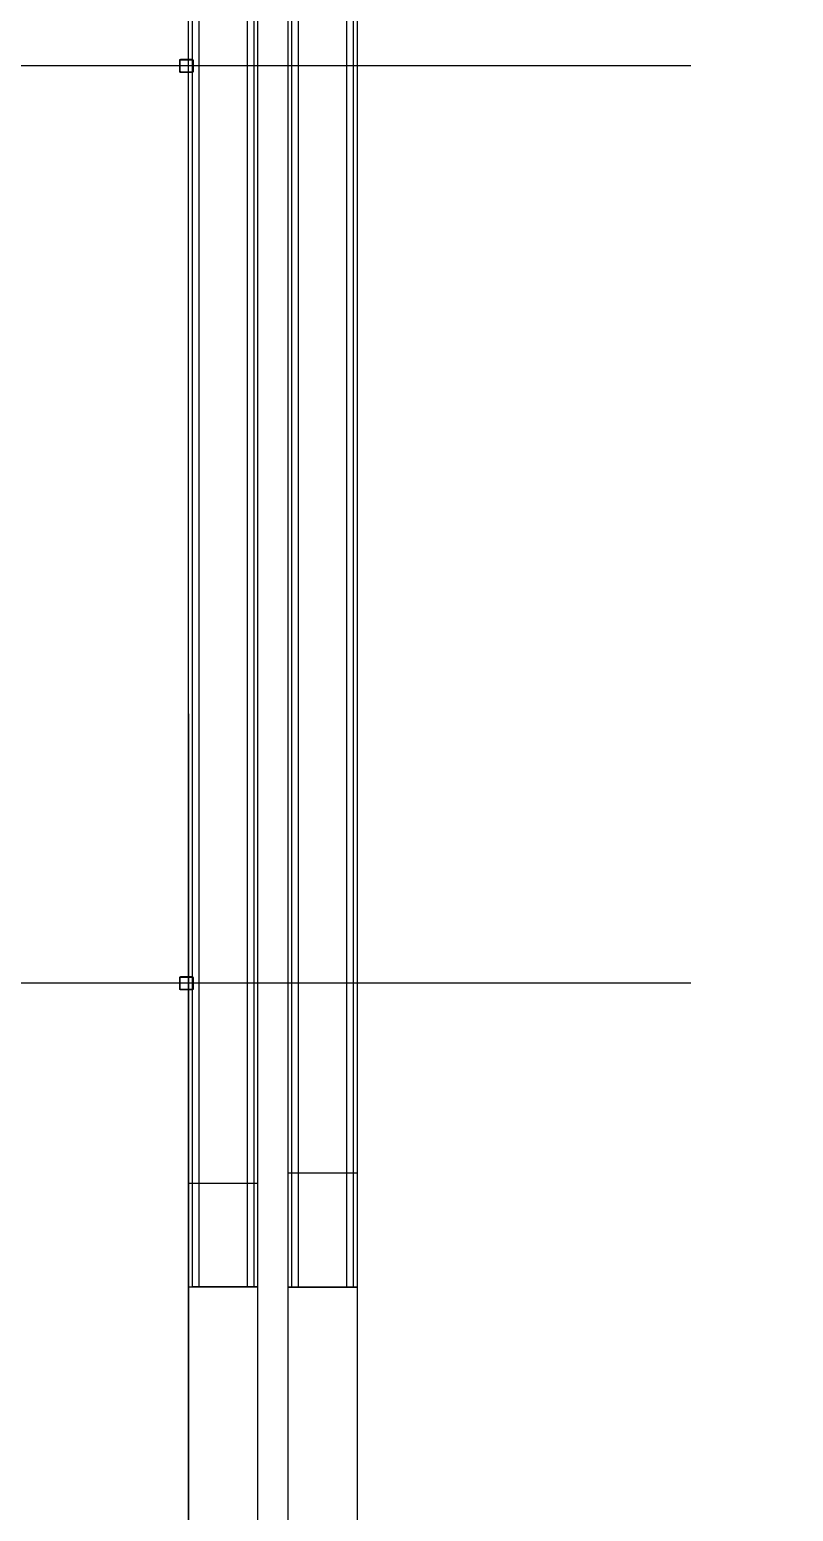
# Model space of a CAD drawing. Header units: millimetres. Extents: x 626570 to 643256, y 6233 to 11343.
# Drawn here: x 638678 to 639077, y 8210 to 8986 of the extents above; entities that cross this region are included whole.
import ezdxf

# ---------------------------------------------------------------- set-up
doc = ezdxf.new("R2010")
doc.units = ezdxf.units.MM
doc.header["$LTSCALE"] = 4000
doc.header["$MEASUREMENT"] = 0
doc.linetypes.add('DASHDOT', pattern=[1, 0.5, -0.25, 0, -0.25])
for name, color, linetype in [('CALLOUTS', 7, 'CONTINUOUS'), ('MASTERFOUNDATION_1', 4, 'DASHDOT'), ('MASTERFOUNDATION_25', 7, 'CONTINUOUS'), ('RAP-NEW-30INCH', 4, 'CONTINUOUS')]:
    doc.layers.add(name, color=color, linetype=linetype)

# ---------------------------------------------------------------- blocks, each defined once
blk = doc.blocks.new('A$C74486B7B')
at = {"layer": 'RAP-NEW-30INCH'}
for p, q in [((144.59, -523.74), (144.59, -1446.49)), ((146.59, -523.74), (146.59, -1446.49)), ((150.09, -523.74), (150.09, -1446.49)), ((175.34, -523.74), (175.34, -1446.49)), ((178.84, -523.74), (178.84, -1446.49)), ((180.84, -523.74), (180.84, -1446.49)), ((92.56, -529.12), (92.56, -1446.37)), ((94.56, -529.12), (94.56, -1446.37)), ((98.06, -529.12), (98.06, -1446.37)), ((123.31, -529.12), (123.31, -1446.37)), ((126.81, -529.12), (126.81, -1446.37)), ((128.81, -529.12), (128.81, -1446.37)), ((144.59, -1386.81), (180.84, -1386.81)), ((92.56, -1392.18), (128.81, -1392.18)), ((92.56, -1446.37), (92.56, -2046.37)), ((92.56, -1446.37), (128.81, -1446.37)), ((92.56, -1446.37), (128.81, -1446.37)), ((92.56, -1446.37), (128.81, -1446.37)), ((92.56, -1446.37), (128.81, -1446.37)), ((92.56, -1446.37), (128.81, -1446.37)), ((92.56, -1446.37), (128.81, -1446.37)), ((92.56, -1446.37), (128.81, -1446.37)), ((92.56, -1446.37), (128.81, -1446.37)), ((128.81, -1446.37), (94.56, -1446.37)), ((128.81, -1446.37), (94.56, -1446.37)), ((128.81, -1446.37), (128.81, -2046.37)), ((144.59, -1446.49), (144.59, -2046.49)), ((144.59, -1446.49), (180.84, -1446.49)), ((144.59, -1446.49), (180.84, -1446.49)), ((144.59, -1446.49), (180.84, -1446.49)), ((180.84, -1446.49), (144.59, -1446.49)), ((144.59, -1446.49), (180.84, -1446.49)), ((144.59, -1446.49), (180.84, -1446.49)), ((180.84, -1446.49), (144.59, -1446.49)), ((144.59, -1446.49), (180.84, -1446.49)), ((144.59, -1446.49), (180.84, -1446.49)), ((144.59, -1446.49), (180.84, -1446.49)), ((180.84, -1446.49), (180.84, -2046.49))]:
    blk.add_line(p, q, dxfattribs=at)

msp = doc.modelspace()

# ---------------------------------------------------------------- linework, layer by layer
at = {"layer": 'MASTERFOUNDATION_1', "linetype": 'DASHDOT'}
for p, q in [((638761.29, 6627.53), (638761.29, 11123.23)), ((643023.86, 8966.61), (626796.64, 8966.61)), ((643023.86, 8486.61), (626795.24, 8486.61))]:
    msp.add_line(p, q, dxfattribs=at)
at = {"layer": 'MASTERFOUNDATION_25', "linetype": 'Continuous', "flags": 128}
for points in [[(638757.09, 8970.11), (638762.84, 8970.11), (638762.87, 8970.11), (638762.89, 8970.11), (638762.91, 8970.1), (638762.93, 8970.1), (638762.95, 8970.1), (638762.97, 8970.09), (638762.99, 8970.09), (638763.02, 8970.08), (638763.04, 8970.08), (638763.06, 8970.07), (638763.08, 8970.06), (638763.1, 8970.05), (638763.12, 8970.05), (638763.14, 8970.04), (638763.15, 8970.02), (638763.17, 8970.01), (638763.19, 8970), (638763.21, 8969.99), (638763.23, 8969.98), (638763.24, 8969.96), (638763.26, 8969.95), (638763.28, 8969.93), (638763.29, 8969.92), (638763.31, 8969.9), (638763.32, 8969.89), (638763.33, 8969.87), (638763.35, 8969.85), (638763.36, 8969.83), (638763.37, 8969.82), (638763.38, 8969.8), (638763.39, 8969.78), (638763.4, 8969.76), (638763.41, 8969.74), (638763.42, 8969.72), (638763.43, 8969.7), (638763.43, 8969.68), (638763.44, 8969.66), (638763.45, 8969.64), (638763.45, 8969.62), (638763.46, 8969.59), (638763.46, 8969.57), (638763.46, 8969.55), (638763.46, 8969.53), (638763.46, 8969.51), (638763.47, 8969.49), (638763.47, 8963.73), (638763.46, 8963.71), (638763.46, 8963.69), (638763.46, 8963.66), (638763.46, 8963.64), (638763.46, 8963.62), (638763.45, 8963.6), (638763.45, 8963.58), (638763.44, 8963.56), (638763.43, 8963.54), (638763.43, 8963.52), (638763.42, 8963.5), (638763.41, 8963.48), (638763.4, 8963.46), (638763.39, 8963.44), (638763.38, 8963.42), (638763.37, 8963.4), (638763.36, 8963.38), (638763.35, 8963.36), (638763.33, 8963.35), (638763.32, 8963.33), (638763.31, 8963.31), (638763.29, 8963.3), (638763.28, 8963.28), (638763.26, 8963.27), (638763.24, 8963.25), (638763.23, 8963.24), (638763.21, 8963.23), (638763.19, 8963.21), (638763.17, 8963.2), (638763.15, 8963.19), (638763.14, 8963.18), (638763.12, 8963.17), (638763.1, 8963.16), (638763.08, 8963.15), (638763.06, 8963.15), (638763.04, 8963.14), (638763.02, 8963.13), (638762.99, 8963.13), (638762.97, 8963.12), (638762.95, 8963.12), (638762.93, 8963.11), (638762.91, 8963.11), (638762.89, 8963.11), (638762.87, 8963.11), (638762.84, 8963.11), (638757.09, 8963.11), (638757.07, 8963.11), (638757.04, 8963.11), (638757.02, 8963.11), (638757, 8963.11), (638756.98, 8963.12), (638756.96, 8963.12), (638756.94, 8963.13), (638756.92, 8963.13), (638756.89, 8963.14), (638756.87, 8963.15), (638756.85, 8963.15), (638756.83, 8963.16), (638756.81, 8963.17), (638756.8, 8963.18), (638756.78, 8963.19), (638756.76, 8963.2), (638756.74, 8963.21), (638756.72, 8963.23), (638756.7, 8963.24), (638756.69, 8963.25), (638756.67, 8963.27), (638756.66, 8963.28), (638756.64, 8963.3), (638756.62, 8963.31), (638756.61, 8963.33), (638756.6, 8963.35), (638756.58, 8963.36), (638756.57, 8963.38), (638756.56, 8963.4), (638756.55, 8963.42), (638756.54, 8963.44), (638756.53, 8963.46), (638756.52, 8963.48), (638756.51, 8963.5), (638756.5, 8963.52), (638756.5, 8963.54), (638756.49, 8963.56), (638756.48, 8963.58), (638756.48, 8963.6), (638756.47, 8963.62), (638756.47, 8963.64), (638756.47, 8963.66), (638756.47, 8963.69), (638756.47, 8963.71), (638756.47, 8963.73), (638756.47, 8969.49), (638756.47, 8969.51), (638756.47, 8969.53), (638756.47, 8969.55), (638756.47, 8969.57), (638756.47, 8969.59), (638756.48, 8969.62), (638756.48, 8969.64), (638756.49, 8969.66), (638756.5, 8969.68), (638756.5, 8969.7), (638756.51, 8969.72), (638756.52, 8969.74), (638756.53, 8969.76), (638756.54, 8969.78), (638756.55, 8969.8), (638756.56, 8969.82), (638756.57, 8969.83), (638756.58, 8969.85), (638756.6, 8969.87), (638756.61, 8969.89), (638756.62, 8969.9), (638756.64, 8969.92), (638756.66, 8969.93), (638756.67, 8969.95), (638756.69, 8969.96), (638756.7, 8969.98), (638756.72, 8969.99), (638756.74, 8970), (638756.76, 8970.01), (638756.78, 8970.02), (638756.8, 8970.04), (638756.81, 8970.05), (638756.83, 8970.05), (638756.85, 8970.06), (638756.87, 8970.07), (638756.89, 8970.08), (638756.92, 8970.08), (638756.94, 8970.09), (638756.96, 8970.09), (638756.98, 8970.1), (638757, 8970.1), (638757.02, 8970.1), (638757.04, 8970.11), (638757.07, 8970.11), (638757.09, 8970.11)], [(638757.09, 8970.11), (638762.84, 8970.11), (638762.87, 8970.11), (638762.89, 8970.11), (638762.91, 8970.1), (638762.93, 8970.1), (638762.95, 8970.1), (638762.97, 8970.09), (638762.99, 8970.09), (638763.02, 8970.08), (638763.04, 8970.08), (638763.06, 8970.07), (638763.08, 8970.06), (638763.1, 8970.05), (638763.12, 8970.05), (638763.14, 8970.04), (638763.15, 8970.02), (638763.17, 8970.01), (638763.19, 8970), (638763.21, 8969.99), (638763.23, 8969.98), (638763.24, 8969.96), (638763.26, 8969.95), (638763.28, 8969.93), (638763.29, 8969.92), (638763.31, 8969.9), (638763.32, 8969.89), (638763.33, 8969.87), (638763.35, 8969.85), (638763.36, 8969.83), (638763.37, 8969.82), (638763.38, 8969.8), (638763.39, 8969.78), (638763.4, 8969.76), (638763.41, 8969.74), (638763.42, 8969.72), (638763.43, 8969.7), (638763.43, 8969.68), (638763.44, 8969.66), (638763.45, 8969.64), (638763.45, 8969.62), (638763.46, 8969.59), (638763.46, 8969.57), (638763.46, 8969.55), (638763.46, 8969.53), (638763.46, 8969.51), (638763.47, 8969.49), (638763.47, 8963.73), (638763.46, 8963.71), (638763.46, 8963.69), (638763.46, 8963.66), (638763.46, 8963.64), (638763.46, 8963.62), (638763.45, 8963.6), (638763.45, 8963.58), (638763.44, 8963.56), (638763.43, 8963.54), (638763.43, 8963.52), (638763.42, 8963.5), (638763.41, 8963.48), (638763.4, 8963.46), (638763.39, 8963.44), (638763.38, 8963.42), (638763.37, 8963.4), (638763.36, 8963.38), (638763.35, 8963.36), (638763.33, 8963.35), (638763.32, 8963.33), (638763.31, 8963.31), (638763.29, 8963.3), (638763.28, 8963.28), (638763.26, 8963.27), (638763.24, 8963.25), (638763.23, 8963.24), (638763.21, 8963.23), (638763.19, 8963.21), (638763.17, 8963.2), (638763.15, 8963.19), (638763.14, 8963.18), (638763.12, 8963.17), (638763.1, 8963.16), (638763.08, 8963.15), (638763.06, 8963.15), (638763.04, 8963.14), (638763.02, 8963.13), (638762.99, 8963.13), (638762.97, 8963.12), (638762.95, 8963.12), (638762.93, 8963.11), (638762.91, 8963.11), (638762.89, 8963.11), (638762.87, 8963.11), (638762.84, 8963.11), (638757.09, 8963.11), (638757.07, 8963.11), (638757.04, 8963.11), (638757.02, 8963.11), (638757, 8963.11), (638756.98, 8963.12), (638756.96, 8963.12), (638756.94, 8963.13), (638756.92, 8963.13), (638756.89, 8963.14), (638756.87, 8963.15), (638756.85, 8963.15), (638756.83, 8963.16), (638756.81, 8963.17), (638756.8, 8963.18), (638756.78, 8963.19), (638756.76, 8963.2), (638756.74, 8963.21), (638756.72, 8963.23), (638756.7, 8963.24), (638756.69, 8963.25), (638756.67, 8963.27), (638756.66, 8963.28), (638756.64, 8963.3), (638756.62, 8963.31), (638756.61, 8963.33), (638756.6, 8963.35), (638756.58, 8963.36), (638756.57, 8963.38), (638756.56, 8963.4), (638756.55, 8963.42), (638756.54, 8963.44), (638756.53, 8963.46), (638756.52, 8963.48), (638756.51, 8963.5), (638756.5, 8963.52), (638756.5, 8963.54), (638756.49, 8963.56), (638756.48, 8963.58), (638756.48, 8963.6), (638756.47, 8963.62), (638756.47, 8963.64), (638756.47, 8963.66), (638756.47, 8963.69), (638756.47, 8963.71), (638756.47, 8963.73), (638756.47, 8969.49), (638756.47, 8969.51), (638756.47, 8969.53), (638756.47, 8969.55), (638756.47, 8969.57), (638756.47, 8969.59), (638756.48, 8969.62), (638756.48, 8969.64), (638756.49, 8969.66), (638756.5, 8969.68), (638756.5, 8969.7), (638756.51, 8969.72), (638756.52, 8969.74), (638756.53, 8969.76), (638756.54, 8969.78), (638756.55, 8969.8), (638756.56, 8969.82), (638756.57, 8969.83), (638756.58, 8969.85), (638756.6, 8969.87), (638756.61, 8969.89), (638756.62, 8969.9), (638756.64, 8969.92), (638756.66, 8969.93), (638756.67, 8969.95), (638756.69, 8969.96), (638756.7, 8969.98), (638756.72, 8969.99), (638756.74, 8970), (638756.76, 8970.01), (638756.78, 8970.02), (638756.8, 8970.04), (638756.81, 8970.05), (638756.83, 8970.05), (638756.85, 8970.06), (638756.87, 8970.07), (638756.89, 8970.08), (638756.92, 8970.08), (638756.94, 8970.09), (638756.96, 8970.09), (638756.98, 8970.1), (638757, 8970.1), (638757.02, 8970.1), (638757.04, 8970.11), (638757.07, 8970.11), (638757.09, 8970.11)], [(638757.09, 8969.8), (638762.84, 8969.8), (638762.85, 8969.8), (638762.87, 8969.79), (638762.88, 8969.79), (638762.89, 8969.79), (638762.9, 8969.79), (638762.91, 8969.79), (638762.92, 8969.79), (638762.93, 8969.78), (638762.94, 8969.78), (638762.95, 8969.78), (638762.96, 8969.77), (638762.97, 8969.77), (638762.98, 8969.76), (638762.99, 8969.76), (638763, 8969.75), (638763.01, 8969.75), (638763.02, 8969.74), (638763.03, 8969.74), (638763.03, 8969.73), (638763.04, 8969.72), (638763.05, 8969.72), (638763.06, 8969.71), (638763.07, 8969.7), (638763.07, 8969.69), (638763.08, 8969.69), (638763.09, 8969.68), (638763.09, 8969.67), (638763.1, 8969.66), (638763.11, 8969.65), (638763.11, 8969.64), (638763.12, 8969.63), (638763.12, 8969.62), (638763.13, 8969.61), (638763.13, 8969.6), (638763.13, 8969.59), (638763.14, 8969.58), (638763.14, 8969.57), (638763.14, 8969.56), (638763.15, 8969.55), (638763.15, 8969.54), (638763.15, 8969.53), (638763.15, 8969.52), (638763.15, 8969.51), (638763.15, 8969.5), (638763.15, 8969.49), (638763.15, 8963.73), (638763.15, 8963.72), (638763.15, 8963.71), (638763.15, 8963.7), (638763.15, 8963.69), (638763.15, 8963.68), (638763.15, 8963.67), (638763.14, 8963.66), (638763.14, 8963.64), (638763.14, 8963.63), (638763.13, 8963.62), (638763.13, 8963.61), (638763.13, 8963.6), (638763.12, 8963.59), (638763.12, 8963.58), (638763.11, 8963.58), (638763.11, 8963.57), (638763.1, 8963.56), (638763.09, 8963.55), (638763.09, 8963.54), (638763.08, 8963.53), (638763.07, 8963.52), (638763.07, 8963.52), (638763.06, 8963.51), (638763.05, 8963.5), (638763.04, 8963.49), (638763.03, 8963.49), (638763.03, 8963.48), (638763.02, 8963.47), (638763.01, 8963.47), (638763, 8963.46), (638762.99, 8963.46), (638762.98, 8963.45), (638762.97, 8963.45), (638762.96, 8963.44), (638762.95, 8963.44), (638762.94, 8963.44), (638762.93, 8963.43), (638762.92, 8963.43), (638762.91, 8963.43), (638762.9, 8963.43), (638762.89, 8963.42), (638762.88, 8963.42), (638762.87, 8963.42), (638762.85, 8963.42), (638762.84, 8963.42), (638757.09, 8963.42), (638757.08, 8963.42), (638757.07, 8963.42), (638757.05, 8963.42), (638757.04, 8963.42), (638757.03, 8963.43), (638757.02, 8963.43), (638757.01, 8963.43), (638757, 8963.43), (638756.99, 8963.44), (638756.98, 8963.44), (638756.97, 8963.44), (638756.96, 8963.45), (638756.95, 8963.45), (638756.94, 8963.46), (638756.93, 8963.46), (638756.92, 8963.47), (638756.91, 8963.47), (638756.91, 8963.48), (638756.9, 8963.49), (638756.89, 8963.49), (638756.88, 8963.5), (638756.87, 8963.51), (638756.86, 8963.52), (638756.86, 8963.52), (638756.85, 8963.53), (638756.84, 8963.54), (638756.84, 8963.55), (638756.83, 8963.56), (638756.83, 8963.57), (638756.82, 8963.58), (638756.81, 8963.58), (638756.81, 8963.59), (638756.8, 8963.6), (638756.8, 8963.61), (638756.8, 8963.62), (638756.79, 8963.63), (638756.79, 8963.64), (638756.79, 8963.66), (638756.79, 8963.67), (638756.78, 8963.68), (638756.78, 8963.69), (638756.78, 8963.7), (638756.78, 8963.71), (638756.78, 8963.72), (638756.78, 8963.73), (638756.78, 8969.49), (638756.78, 8969.5), (638756.78, 8969.51), (638756.78, 8969.52), (638756.78, 8969.53), (638756.78, 8969.54), (638756.79, 8969.55), (638756.79, 8969.56), (638756.79, 8969.57), (638756.79, 8969.58), (638756.8, 8969.59), (638756.8, 8969.6), (638756.8, 8969.61), (638756.81, 8969.62), (638756.81, 8969.63), (638756.82, 8969.64), (638756.83, 8969.65), (638756.83, 8969.66), (638756.84, 8969.67), (638756.84, 8969.68), (638756.85, 8969.69), (638756.86, 8969.69), (638756.86, 8969.7), (638756.87, 8969.71), (638756.88, 8969.72), (638756.89, 8969.72), (638756.9, 8969.73), (638756.91, 8969.74), (638756.91, 8969.74), (638756.92, 8969.75), (638756.93, 8969.75), (638756.94, 8969.76), (638756.95, 8969.76), (638756.96, 8969.77), (638756.97, 8969.77), (638756.98, 8969.78), (638756.99, 8969.78), (638757, 8969.78), (638757.01, 8969.79), (638757.02, 8969.79), (638757.03, 8969.79), (638757.04, 8969.79), (638757.05, 8969.79), (638757.07, 8969.79), (638757.08, 8969.8), (638757.09, 8969.8)], [(638757.09, 8969.8), (638762.84, 8969.8), (638762.85, 8969.8), (638762.87, 8969.79), (638762.88, 8969.79), (638762.89, 8969.79), (638762.9, 8969.79), (638762.91, 8969.79), (638762.92, 8969.79), (638762.93, 8969.78), (638762.94, 8969.78), (638762.95, 8969.78), (638762.96, 8969.77), (638762.97, 8969.77), (638762.98, 8969.76), (638762.99, 8969.76), (638763, 8969.75), (638763.01, 8969.75), (638763.02, 8969.74), (638763.03, 8969.74), (638763.03, 8969.73), (638763.04, 8969.72), (638763.05, 8969.72), (638763.06, 8969.71), (638763.07, 8969.7), (638763.07, 8969.69), (638763.08, 8969.69), (638763.09, 8969.68), (638763.09, 8969.67), (638763.1, 8969.66), (638763.11, 8969.65), (638763.11, 8969.64), (638763.12, 8969.63), (638763.12, 8969.62), (638763.13, 8969.61), (638763.13, 8969.6), (638763.13, 8969.59), (638763.14, 8969.58), (638763.14, 8969.57), (638763.14, 8969.56), (638763.15, 8969.55), (638763.15, 8969.54), (638763.15, 8969.53), (638763.15, 8969.52), (638763.15, 8969.51), (638763.15, 8969.5), (638763.15, 8969.49), (638763.15, 8963.73), (638763.15, 8963.72), (638763.15, 8963.71), (638763.15, 8963.7), (638763.15, 8963.69), (638763.15, 8963.68), (638763.15, 8963.67), (638763.14, 8963.66), (638763.14, 8963.64), (638763.14, 8963.63), (638763.13, 8963.62), (638763.13, 8963.61), (638763.13, 8963.6), (638763.12, 8963.59), (638763.12, 8963.58), (638763.11, 8963.58), (638763.11, 8963.57), (638763.1, 8963.56), (638763.09, 8963.55), (638763.09, 8963.54), (638763.08, 8963.53), (638763.07, 8963.52), (638763.07, 8963.52), (638763.06, 8963.51), (638763.05, 8963.5), (638763.04, 8963.49), (638763.03, 8963.49), (638763.03, 8963.48), (638763.02, 8963.47), (638763.01, 8963.47), (638763, 8963.46), (638762.99, 8963.46), (638762.98, 8963.45), (638762.97, 8963.45), (638762.96, 8963.44), (638762.95, 8963.44), (638762.94, 8963.44), (638762.93, 8963.43), (638762.92, 8963.43), (638762.91, 8963.43), (638762.9, 8963.43), (638762.89, 8963.42), (638762.88, 8963.42), (638762.87, 8963.42), (638762.85, 8963.42), (638762.84, 8963.42), (638757.09, 8963.42), (638757.08, 8963.42), (638757.07, 8963.42), (638757.05, 8963.42), (638757.04, 8963.42), (638757.03, 8963.43), (638757.02, 8963.43), (638757.01, 8963.43), (638757, 8963.43), (638756.99, 8963.44), (638756.98, 8963.44), (638756.97, 8963.44), (638756.96, 8963.45), (638756.95, 8963.45), (638756.94, 8963.46), (638756.93, 8963.46), (638756.92, 8963.47), (638756.91, 8963.47), (638756.91, 8963.48), (638756.9, 8963.49), (638756.89, 8963.49), (638756.88, 8963.5), (638756.87, 8963.51), (638756.86, 8963.52), (638756.86, 8963.52), (638756.85, 8963.53), (638756.84, 8963.54), (638756.84, 8963.55), (638756.83, 8963.56), (638756.83, 8963.57), (638756.82, 8963.58), (638756.81, 8963.58), (638756.81, 8963.59), (638756.8, 8963.6), (638756.8, 8963.61), (638756.8, 8963.62), (638756.79, 8963.63), (638756.79, 8963.64), (638756.79, 8963.66), (638756.79, 8963.67), (638756.78, 8963.68), (638756.78, 8963.69), (638756.78, 8963.7), (638756.78, 8963.71), (638756.78, 8963.72), (638756.78, 8963.73), (638756.78, 8969.49), (638756.78, 8969.5), (638756.78, 8969.51), (638756.78, 8969.52), (638756.78, 8969.53), (638756.78, 8969.54), (638756.79, 8969.55), (638756.79, 8969.56), (638756.79, 8969.57), (638756.79, 8969.58), (638756.8, 8969.59), (638756.8, 8969.6), (638756.8, 8969.61), (638756.81, 8969.62), (638756.81, 8969.63), (638756.82, 8969.64), (638756.83, 8969.65), (638756.83, 8969.66), (638756.84, 8969.67), (638756.84, 8969.68), (638756.85, 8969.69), (638756.86, 8969.69), (638756.86, 8969.7), (638756.87, 8969.71), (638756.88, 8969.72), (638756.89, 8969.72), (638756.9, 8969.73), (638756.91, 8969.74), (638756.91, 8969.74), (638756.92, 8969.75), (638756.93, 8969.75), (638756.94, 8969.76), (638756.95, 8969.76), (638756.96, 8969.77), (638756.97, 8969.77), (638756.98, 8969.78), (638756.99, 8969.78), (638757, 8969.78), (638757.01, 8969.79), (638757.02, 8969.79), (638757.03, 8969.79), (638757.04, 8969.79), (638757.05, 8969.79), (638757.07, 8969.79), (638757.08, 8969.8), (638757.09, 8969.8)], [(638757.09, 8490.11), (638762.84, 8490.11), (638762.87, 8490.11), (638762.89, 8490.11), (638762.91, 8490.1), (638762.93, 8490.1), (638762.95, 8490.1), (638762.97, 8490.09), (638762.99, 8490.09), (638763.02, 8490.08), (638763.04, 8490.08), (638763.06, 8490.07), (638763.08, 8490.06), (638763.1, 8490.05), (638763.12, 8490.05), (638763.14, 8490.04), (638763.15, 8490.02), (638763.17, 8490.01), (638763.19, 8490), (638763.21, 8489.99), (638763.23, 8489.98), (638763.24, 8489.96), (638763.26, 8489.95), (638763.28, 8489.93), (638763.29, 8489.92), (638763.31, 8489.9), (638763.32, 8489.89), (638763.33, 8489.87), (638763.35, 8489.85), (638763.36, 8489.83), (638763.37, 8489.82), (638763.38, 8489.8), (638763.39, 8489.78), (638763.4, 8489.76), (638763.41, 8489.74), (638763.42, 8489.72), (638763.43, 8489.7), (638763.43, 8489.68), (638763.44, 8489.66), (638763.45, 8489.64), (638763.45, 8489.62), (638763.46, 8489.59), (638763.46, 8489.57), (638763.46, 8489.55), (638763.46, 8489.53), (638763.46, 8489.51), (638763.47, 8489.49), (638763.47, 8483.73), (638763.46, 8483.71), (638763.46, 8483.69), (638763.46, 8483.66), (638763.46, 8483.64), (638763.46, 8483.62), (638763.45, 8483.6), (638763.45, 8483.58), (638763.44, 8483.56), (638763.43, 8483.54), (638763.43, 8483.52), (638763.42, 8483.5), (638763.41, 8483.48), (638763.4, 8483.46), (638763.39, 8483.44), (638763.38, 8483.42), (638763.37, 8483.4), (638763.36, 8483.38), (638763.35, 8483.36), (638763.33, 8483.35), (638763.32, 8483.33), (638763.31, 8483.31), (638763.29, 8483.3), (638763.28, 8483.28), (638763.26, 8483.27), (638763.24, 8483.25), (638763.23, 8483.24), (638763.21, 8483.23), (638763.19, 8483.21), (638763.17, 8483.2), (638763.15, 8483.19), (638763.14, 8483.18), (638763.12, 8483.17), (638763.1, 8483.16), (638763.08, 8483.15), (638763.06, 8483.15), (638763.04, 8483.14), (638763.02, 8483.13), (638762.99, 8483.13), (638762.97, 8483.12), (638762.95, 8483.12), (638762.93, 8483.11), (638762.91, 8483.11), (638762.89, 8483.11), (638762.87, 8483.11), (638762.84, 8483.11), (638757.09, 8483.11), (638757.07, 8483.11), (638757.04, 8483.11), (638757.02, 8483.11), (638757, 8483.11), (638756.98, 8483.12), (638756.96, 8483.12), (638756.94, 8483.13), (638756.92, 8483.13), (638756.89, 8483.14), (638756.87, 8483.15), (638756.85, 8483.15), (638756.83, 8483.16), (638756.81, 8483.17), (638756.8, 8483.18), (638756.78, 8483.19), (638756.76, 8483.2), (638756.74, 8483.21), (638756.72, 8483.23), (638756.7, 8483.24), (638756.69, 8483.25), (638756.67, 8483.27), (638756.66, 8483.28), (638756.64, 8483.3), (638756.62, 8483.31), (638756.61, 8483.33), (638756.6, 8483.35), (638756.58, 8483.36), (638756.57, 8483.38), (638756.56, 8483.4), (638756.55, 8483.42), (638756.54, 8483.44), (638756.53, 8483.46), (638756.52, 8483.48), (638756.51, 8483.5), (638756.5, 8483.52), (638756.5, 8483.54), (638756.49, 8483.56), (638756.48, 8483.58), (638756.48, 8483.6), (638756.47, 8483.62), (638756.47, 8483.64), (638756.47, 8483.66), (638756.47, 8483.69), (638756.47, 8483.71), (638756.47, 8483.73), (638756.47, 8489.49), (638756.47, 8489.51), (638756.47, 8489.53), (638756.47, 8489.55), (638756.47, 8489.57), (638756.47, 8489.59), (638756.48, 8489.62), (638756.48, 8489.64), (638756.49, 8489.66), (638756.5, 8489.68), (638756.5, 8489.7), (638756.51, 8489.72), (638756.52, 8489.74), (638756.53, 8489.76), (638756.54, 8489.78), (638756.55, 8489.8), (638756.56, 8489.82), (638756.57, 8489.83), (638756.58, 8489.85), (638756.6, 8489.87), (638756.61, 8489.89), (638756.62, 8489.9), (638756.64, 8489.92), (638756.66, 8489.93), (638756.67, 8489.95), (638756.69, 8489.96), (638756.7, 8489.98), (638756.72, 8489.99), (638756.74, 8490), (638756.76, 8490.01), (638756.78, 8490.02), (638756.8, 8490.04), (638756.81, 8490.05), (638756.83, 8490.05), (638756.85, 8490.06), (638756.87, 8490.07), (638756.89, 8490.08), (638756.92, 8490.08), (638756.94, 8490.09), (638756.96, 8490.09), (638756.98, 8490.1), (638757, 8490.1), (638757.02, 8490.1), (638757.04, 8490.11), (638757.07, 8490.11), (638757.09, 8490.11)], [(638757.09, 8490.11), (638762.84, 8490.11), (638762.87, 8490.11), (638762.89, 8490.11), (638762.91, 8490.1), (638762.93, 8490.1), (638762.95, 8490.1), (638762.97, 8490.09), (638762.99, 8490.09), (638763.02, 8490.08), (638763.04, 8490.08), (638763.06, 8490.07), (638763.08, 8490.06), (638763.1, 8490.05), (638763.12, 8490.05), (638763.14, 8490.04), (638763.15, 8490.02), (638763.17, 8490.01), (638763.19, 8490), (638763.21, 8489.99), (638763.23, 8489.98), (638763.24, 8489.96), (638763.26, 8489.95), (638763.28, 8489.93), (638763.29, 8489.92), (638763.31, 8489.9), (638763.32, 8489.89), (638763.33, 8489.87), (638763.35, 8489.85), (638763.36, 8489.83), (638763.37, 8489.82), (638763.38, 8489.8), (638763.39, 8489.78), (638763.4, 8489.76), (638763.41, 8489.74), (638763.42, 8489.72), (638763.43, 8489.7), (638763.43, 8489.68), (638763.44, 8489.66), (638763.45, 8489.64), (638763.45, 8489.62), (638763.46, 8489.59), (638763.46, 8489.57), (638763.46, 8489.55), (638763.46, 8489.53), (638763.46, 8489.51), (638763.47, 8489.49), (638763.47, 8483.73), (638763.46, 8483.71), (638763.46, 8483.69), (638763.46, 8483.66), (638763.46, 8483.64), (638763.46, 8483.62), (638763.45, 8483.6), (638763.45, 8483.58), (638763.44, 8483.56), (638763.43, 8483.54), (638763.43, 8483.52), (638763.42, 8483.5), (638763.41, 8483.48), (638763.4, 8483.46), (638763.39, 8483.44), (638763.38, 8483.42), (638763.37, 8483.4), (638763.36, 8483.38), (638763.35, 8483.36), (638763.33, 8483.35), (638763.32, 8483.33), (638763.31, 8483.31), (638763.29, 8483.3), (638763.28, 8483.28), (638763.26, 8483.27), (638763.24, 8483.25), (638763.23, 8483.24), (638763.21, 8483.23), (638763.19, 8483.21), (638763.17, 8483.2), (638763.15, 8483.19), (638763.14, 8483.18), (638763.12, 8483.17), (638763.1, 8483.16), (638763.08, 8483.15), (638763.06, 8483.15), (638763.04, 8483.14), (638763.02, 8483.13), (638762.99, 8483.13), (638762.97, 8483.12), (638762.95, 8483.12), (638762.93, 8483.11), (638762.91, 8483.11), (638762.89, 8483.11), (638762.87, 8483.11), (638762.84, 8483.11), (638757.09, 8483.11), (638757.07, 8483.11), (638757.04, 8483.11), (638757.02, 8483.11), (638757, 8483.11), (638756.98, 8483.12), (638756.96, 8483.12), (638756.94, 8483.13), (638756.92, 8483.13), (638756.89, 8483.14), (638756.87, 8483.15), (638756.85, 8483.15), (638756.83, 8483.16), (638756.81, 8483.17), (638756.8, 8483.18), (638756.78, 8483.19), (638756.76, 8483.2), (638756.74, 8483.21), (638756.72, 8483.23), (638756.7, 8483.24), (638756.69, 8483.25), (638756.67, 8483.27), (638756.66, 8483.28), (638756.64, 8483.3), (638756.62, 8483.31), (638756.61, 8483.33), (638756.6, 8483.35), (638756.58, 8483.36), (638756.57, 8483.38), (638756.56, 8483.4), (638756.55, 8483.42), (638756.54, 8483.44), (638756.53, 8483.46), (638756.52, 8483.48), (638756.51, 8483.5), (638756.5, 8483.52), (638756.5, 8483.54), (638756.49, 8483.56), (638756.48, 8483.58), (638756.48, 8483.6), (638756.47, 8483.62), (638756.47, 8483.64), (638756.47, 8483.66), (638756.47, 8483.69), (638756.47, 8483.71), (638756.47, 8483.73), (638756.47, 8489.49), (638756.47, 8489.51), (638756.47, 8489.53), (638756.47, 8489.55), (638756.47, 8489.57), (638756.47, 8489.59), (638756.48, 8489.62), (638756.48, 8489.64), (638756.49, 8489.66), (638756.5, 8489.68), (638756.5, 8489.7), (638756.51, 8489.72), (638756.52, 8489.74), (638756.53, 8489.76), (638756.54, 8489.78), (638756.55, 8489.8), (638756.56, 8489.82), (638756.57, 8489.83), (638756.58, 8489.85), (638756.6, 8489.87), (638756.61, 8489.89), (638756.62, 8489.9), (638756.64, 8489.92), (638756.66, 8489.93), (638756.67, 8489.95), (638756.69, 8489.96), (638756.7, 8489.98), (638756.72, 8489.99), (638756.74, 8490), (638756.76, 8490.01), (638756.78, 8490.02), (638756.8, 8490.04), (638756.81, 8490.05), (638756.83, 8490.05), (638756.85, 8490.06), (638756.87, 8490.07), (638756.89, 8490.08), (638756.92, 8490.08), (638756.94, 8490.09), (638756.96, 8490.09), (638756.98, 8490.1), (638757, 8490.1), (638757.02, 8490.1), (638757.04, 8490.11), (638757.07, 8490.11), (638757.09, 8490.11)], [(638757.09, 8489.8), (638762.84, 8489.8), (638762.85, 8489.8), (638762.87, 8489.79), (638762.88, 8489.79), (638762.89, 8489.79), (638762.9, 8489.79), (638762.91, 8489.79), (638762.92, 8489.79), (638762.93, 8489.78), (638762.94, 8489.78), (638762.95, 8489.78), (638762.96, 8489.77), (638762.97, 8489.77), (638762.98, 8489.76), (638762.99, 8489.76), (638763, 8489.75), (638763.01, 8489.75), (638763.02, 8489.74), (638763.03, 8489.74), (638763.03, 8489.73), (638763.04, 8489.72), (638763.05, 8489.72), (638763.06, 8489.71), (638763.07, 8489.7), (638763.07, 8489.69), (638763.08, 8489.69), (638763.09, 8489.68), (638763.09, 8489.67), (638763.1, 8489.66), (638763.11, 8489.65), (638763.11, 8489.64), (638763.12, 8489.63), (638763.12, 8489.62), (638763.13, 8489.61), (638763.13, 8489.6), (638763.13, 8489.59), (638763.14, 8489.58), (638763.14, 8489.57), (638763.14, 8489.56), (638763.15, 8489.55), (638763.15, 8489.54), (638763.15, 8489.53), (638763.15, 8489.52), (638763.15, 8489.51), (638763.15, 8489.5), (638763.15, 8489.49), (638763.15, 8483.73), (638763.15, 8483.72), (638763.15, 8483.71), (638763.15, 8483.7), (638763.15, 8483.69), (638763.15, 8483.68), (638763.15, 8483.67), (638763.14, 8483.66), (638763.14, 8483.64), (638763.14, 8483.63), (638763.13, 8483.62), (638763.13, 8483.61), (638763.13, 8483.6), (638763.12, 8483.59), (638763.12, 8483.58), (638763.11, 8483.58), (638763.11, 8483.57), (638763.1, 8483.56), (638763.09, 8483.55), (638763.09, 8483.54), (638763.08, 8483.53), (638763.07, 8483.52), (638763.07, 8483.52), (638763.06, 8483.51), (638763.05, 8483.5), (638763.04, 8483.49), (638763.03, 8483.49), (638763.03, 8483.48), (638763.02, 8483.47), (638763.01, 8483.47), (638763, 8483.46), (638762.99, 8483.46), (638762.98, 8483.45), (638762.97, 8483.45), (638762.96, 8483.44), (638762.95, 8483.44), (638762.94, 8483.44), (638762.93, 8483.43), (638762.92, 8483.43), (638762.91, 8483.43), (638762.9, 8483.43), (638762.89, 8483.42), (638762.88, 8483.42), (638762.87, 8483.42), (638762.85, 8483.42), (638762.84, 8483.42), (638757.09, 8483.42), (638757.08, 8483.42), (638757.07, 8483.42), (638757.05, 8483.42), (638757.04, 8483.42), (638757.03, 8483.43), (638757.02, 8483.43), (638757.01, 8483.43), (638757, 8483.43), (638756.99, 8483.44), (638756.98, 8483.44), (638756.97, 8483.44), (638756.96, 8483.45), (638756.95, 8483.45), (638756.94, 8483.46), (638756.93, 8483.46), (638756.92, 8483.47), (638756.91, 8483.47), (638756.91, 8483.48), (638756.9, 8483.49), (638756.89, 8483.49), (638756.88, 8483.5), (638756.87, 8483.51), (638756.86, 8483.52), (638756.86, 8483.52), (638756.85, 8483.53), (638756.84, 8483.54), (638756.84, 8483.55), (638756.83, 8483.56), (638756.83, 8483.57), (638756.82, 8483.58), (638756.81, 8483.58), (638756.81, 8483.59), (638756.8, 8483.6), (638756.8, 8483.61), (638756.8, 8483.62), (638756.79, 8483.63), (638756.79, 8483.64), (638756.79, 8483.66), (638756.79, 8483.67), (638756.78, 8483.68), (638756.78, 8483.69), (638756.78, 8483.7), (638756.78, 8483.71), (638756.78, 8483.72), (638756.78, 8483.73), (638756.78, 8489.49), (638756.78, 8489.5), (638756.78, 8489.51), (638756.78, 8489.52), (638756.78, 8489.53), (638756.78, 8489.54), (638756.79, 8489.55), (638756.79, 8489.56), (638756.79, 8489.57), (638756.79, 8489.58), (638756.8, 8489.59), (638756.8, 8489.6), (638756.8, 8489.61), (638756.81, 8489.62), (638756.81, 8489.63), (638756.82, 8489.64), (638756.83, 8489.65), (638756.83, 8489.66), (638756.84, 8489.67), (638756.84, 8489.68), (638756.85, 8489.69), (638756.86, 8489.69), (638756.86, 8489.7), (638756.87, 8489.71), (638756.88, 8489.72), (638756.89, 8489.72), (638756.9, 8489.73), (638756.91, 8489.74), (638756.91, 8489.74), (638756.92, 8489.75), (638756.93, 8489.75), (638756.94, 8489.76), (638756.95, 8489.76), (638756.96, 8489.77), (638756.97, 8489.77), (638756.98, 8489.78), (638756.99, 8489.78), (638757, 8489.78), (638757.01, 8489.79), (638757.02, 8489.79), (638757.03, 8489.79), (638757.04, 8489.79), (638757.05, 8489.79), (638757.07, 8489.79), (638757.08, 8489.8), (638757.09, 8489.8)], [(638757.09, 8489.8), (638762.84, 8489.8), (638762.85, 8489.8), (638762.87, 8489.79), (638762.88, 8489.79), (638762.89, 8489.79), (638762.9, 8489.79), (638762.91, 8489.79), (638762.92, 8489.79), (638762.93, 8489.78), (638762.94, 8489.78), (638762.95, 8489.78), (638762.96, 8489.77), (638762.97, 8489.77), (638762.98, 8489.76), (638762.99, 8489.76), (638763, 8489.75), (638763.01, 8489.75), (638763.02, 8489.74), (638763.03, 8489.74), (638763.03, 8489.73), (638763.04, 8489.72), (638763.05, 8489.72), (638763.06, 8489.71), (638763.07, 8489.7), (638763.07, 8489.69), (638763.08, 8489.69), (638763.09, 8489.68), (638763.09, 8489.67), (638763.1, 8489.66), (638763.11, 8489.65), (638763.11, 8489.64), (638763.12, 8489.63), (638763.12, 8489.62), (638763.13, 8489.61), (638763.13, 8489.6), (638763.13, 8489.59), (638763.14, 8489.58), (638763.14, 8489.57), (638763.14, 8489.56), (638763.15, 8489.55), (638763.15, 8489.54), (638763.15, 8489.53), (638763.15, 8489.52), (638763.15, 8489.51), (638763.15, 8489.5), (638763.15, 8489.49), (638763.15, 8483.73), (638763.15, 8483.72), (638763.15, 8483.71), (638763.15, 8483.7), (638763.15, 8483.69), (638763.15, 8483.68), (638763.15, 8483.67), (638763.14, 8483.66), (638763.14, 8483.64), (638763.14, 8483.63), (638763.13, 8483.62), (638763.13, 8483.61), (638763.13, 8483.6), (638763.12, 8483.59), (638763.12, 8483.58), (638763.11, 8483.58), (638763.11, 8483.57), (638763.1, 8483.56), (638763.09, 8483.55), (638763.09, 8483.54), (638763.08, 8483.53), (638763.07, 8483.52), (638763.07, 8483.52), (638763.06, 8483.51), (638763.05, 8483.5), (638763.04, 8483.49), (638763.03, 8483.49), (638763.03, 8483.48), (638763.02, 8483.47), (638763.01, 8483.47), (638763, 8483.46), (638762.99, 8483.46), (638762.98, 8483.45), (638762.97, 8483.45), (638762.96, 8483.44), (638762.95, 8483.44), (638762.94, 8483.44), (638762.93, 8483.43), (638762.92, 8483.43), (638762.91, 8483.43), (638762.9, 8483.43), (638762.89, 8483.42), (638762.88, 8483.42), (638762.87, 8483.42), (638762.85, 8483.42), (638762.84, 8483.42), (638757.09, 8483.42), (638757.08, 8483.42), (638757.07, 8483.42), (638757.05, 8483.42), (638757.04, 8483.42), (638757.03, 8483.43), (638757.02, 8483.43), (638757.01, 8483.43), (638757, 8483.43), (638756.99, 8483.44), (638756.98, 8483.44), (638756.97, 8483.44), (638756.96, 8483.45), (638756.95, 8483.45), (638756.94, 8483.46), (638756.93, 8483.46), (638756.92, 8483.47), (638756.91, 8483.47), (638756.91, 8483.48), (638756.9, 8483.49), (638756.89, 8483.49), (638756.88, 8483.5), (638756.87, 8483.51), (638756.86, 8483.52), (638756.86, 8483.52), (638756.85, 8483.53), (638756.84, 8483.54), (638756.84, 8483.55), (638756.83, 8483.56), (638756.83, 8483.57), (638756.82, 8483.58), (638756.81, 8483.58), (638756.81, 8483.59), (638756.8, 8483.6), (638756.8, 8483.61), (638756.8, 8483.62), (638756.79, 8483.63), (638756.79, 8483.64), (638756.79, 8483.66), (638756.79, 8483.67), (638756.78, 8483.68), (638756.78, 8483.69), (638756.78, 8483.7), (638756.78, 8483.71), (638756.78, 8483.72), (638756.78, 8483.73), (638756.78, 8489.49), (638756.78, 8489.5), (638756.78, 8489.51), (638756.78, 8489.52), (638756.78, 8489.53), (638756.78, 8489.54), (638756.79, 8489.55), (638756.79, 8489.56), (638756.79, 8489.57), (638756.79, 8489.58), (638756.8, 8489.59), (638756.8, 8489.6), (638756.8, 8489.61), (638756.81, 8489.62), (638756.81, 8489.63), (638756.82, 8489.64), (638756.83, 8489.65), (638756.83, 8489.66), (638756.84, 8489.67), (638756.84, 8489.68), (638756.85, 8489.69), (638756.86, 8489.69), (638756.86, 8489.7), (638756.87, 8489.71), (638756.88, 8489.72), (638756.89, 8489.72), (638756.9, 8489.73), (638756.91, 8489.74), (638756.91, 8489.74), (638756.92, 8489.75), (638756.93, 8489.75), (638756.94, 8489.76), (638756.95, 8489.76), (638756.96, 8489.77), (638756.97, 8489.77), (638756.98, 8489.78), (638756.99, 8489.78), (638757, 8489.78), (638757.01, 8489.79), (638757.02, 8489.79), (638757.03, 8489.79), (638757.04, 8489.79), (638757.05, 8489.79), (638757.07, 8489.79), (638757.08, 8489.8), (638757.09, 8489.8)]]:
    msp.add_lwpolyline(points, close=True, dxfattribs=at)

# ---------------------------------------------------------------- block references
at = {"layer": 'CALLOUTS'}
msp.add_blockref('A$C74486B7B', (638668.4, 9774.18), dxfattribs=at)

doc.saveas('drawing.dxf')
